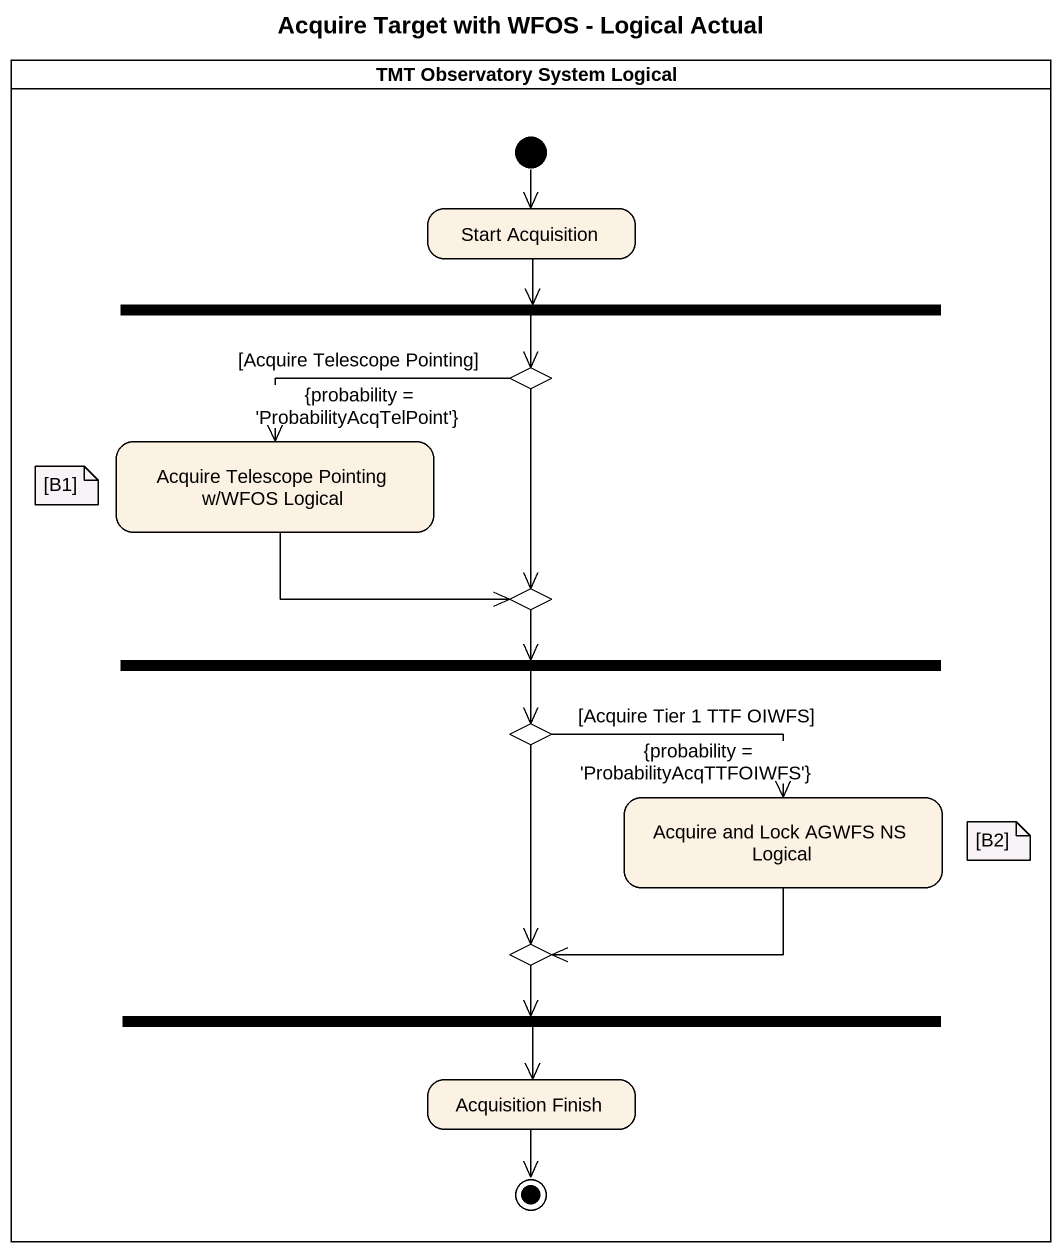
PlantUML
@startuml
title Acquire Target with WFOS - Logical Actual
hide empty description
state "TMT Observatory System Logical" as TMT_Observatory_System <<partition>> {
  state "Start Acquisition" as Start_Acquisition
  state fork1 <<fork>>
  state choice1 <<choice>>
  state "Acquire Telescope Pointing w/WFOS Logical" as Acquire_Telescope_Pointing
  state choice2 <<choice>>
  state fork2 <<fork>>
  state choice3 <<choice>>
  state "Acquire and Lock AGWFS NS Logical" as Acquire_and_Lock_AGWFS_NS
  state choice4 <<choice>>
  state fork3 <<fork>>
  state "Acquisition Finish" as Acquisition_Finish
  [*] --> Start_Acquisition
  Acquisition_Finish --> [*]
}
Start_Acquisition --> fork1
fork1 --> choice1
choice1 -left-> Acquire_Telescope_Pointing : [Acquire Telescope Pointing]\n{probability = 'ProbabilityAcqTelPoint'}
choice1 --> choice2
Acquire_Telescope_Pointing -right-> choice2
choice2 --> fork2
fork2 --> choice3
choice3 -right-> Acquire_and_Lock_AGWFS_NS : [Acquire Tier 1 TTF OIWFS]\n{probability = 'ProbabilityAcqTTFOIWFS'}
choice3 --> choice4
Acquire_and_Lock_AGWFS_NS -left-> choice4
choice4 --> fork3
fork3 --> Acquisition_Finish
note as N1
  [B1]
end note
note as N2
  [B2]
end note
@enduml
